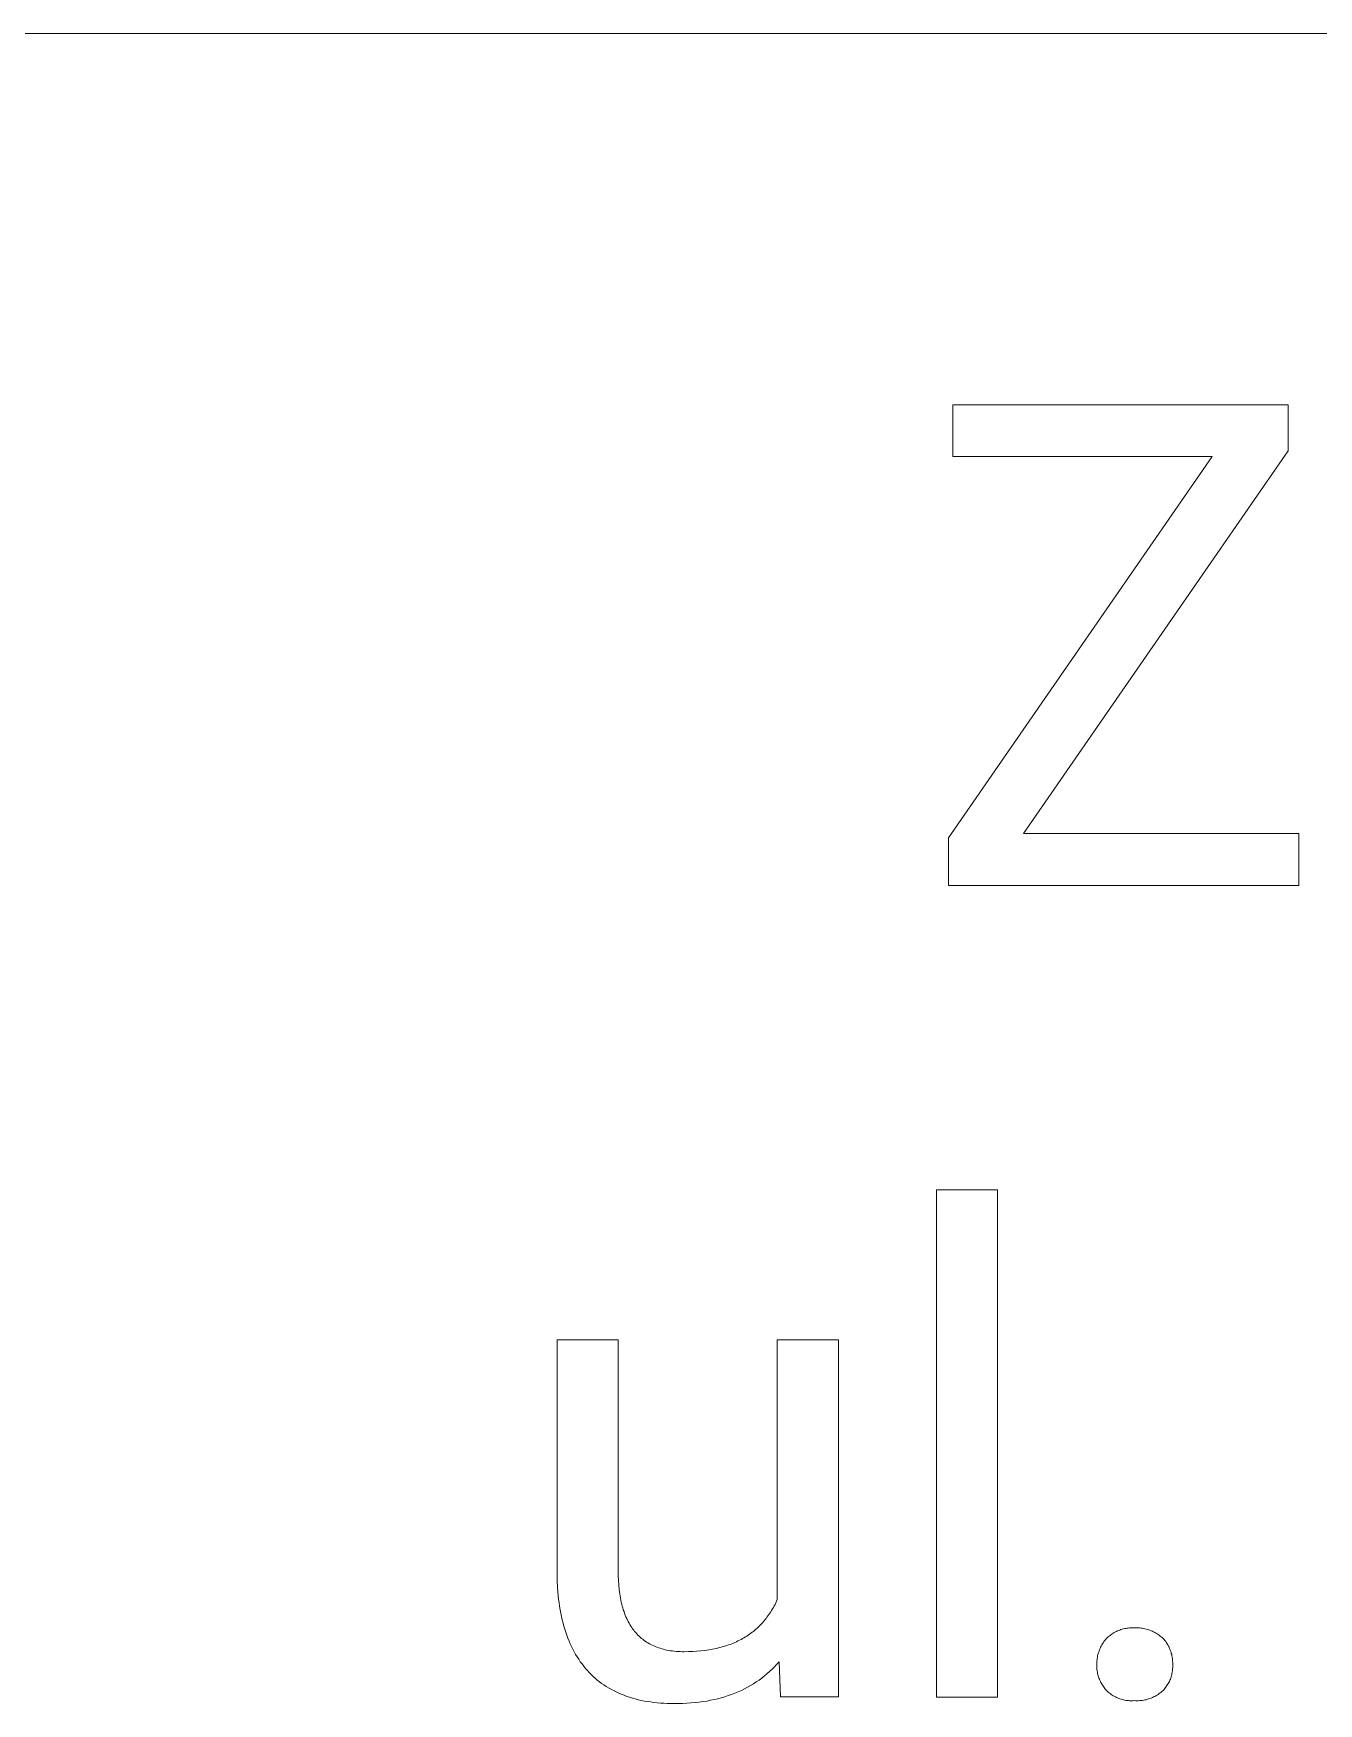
# Model space of a CAD drawing. Header units: millimetres. Extents: x -1576 to 3664, y -445 to 3215.
# Drawn here: x 1956.9 to 2089.4, y -32 to 140.3 of the extents above; entities that cross this region are included whole.
import ezdxf

# ---------------------------------------------------------------- set-up
doc = ezdxf.new("R2010")
doc.units = ezdxf.units.MM
doc.header["$MEASUREMENT"] = 0
doc.layers.add('Domyślny', color=7, linetype='Continuous', true_color=0x000000)

msp = doc.modelspace()

# ---------------------------------------------------------------- linework, layer by layer
at = {"layer": 'Domyślny', "color": 18, "lineweight": 15, "true_color": 0x000000}
for p, q in [((3659.29, 140.35), (1684.04, 140.35)), ((2051.69, 96.67), (2051.69, 102.02)), ((2051.69, 102.02), (2086.28, 102.02)), ((2086.28, 102.02), (2086.28, 97.26)), ((2051.26, 57.32), (2078.44, 96.67)), ((2078.44, 96.67), (2051.69, 96.67)), ((2086.28, 97.26), (2058.99, 57.76)), ((2051.26, 52.4), (2051.26, 57.32)), ((2058.99, 57.76), (2087.38, 57.76)), ((2087.38, 57.76), (2087.38, 52.4)), ((2087.38, 52.4), (2051.26, 52.4)), ((2050.02, -31.35), (2050.02, 21)), ((2050.02, 21), (2056.32, 21)), ((2056.32, 21), (2056.32, -31.35)), ((2010.87, -18.47), (2010.87, 5.53)), ((2010.87, 5.53), (2017.17, 5.53)), ((2017.17, 5.53), (2017.17, -18.29)), ((2033.59, -21.29), (2033.59, 5.53)), ((2033.59, 5.53), (2039.91, 5.53)), ((2039.91, 5.53), (2039.91, -31.34)), ((2010.89, -19.29), (2010.87, -18.47)), ((2017.17, -18.29), (2017.18, -18.81)), ((2017.18, -18.81), (2017.2, -19.31)), ((2010.93, -20.09), (2010.89, -19.29)), ((2010.99, -20.87), (2010.93, -20.09)), ((2017.2, -19.31), (2017.23, -19.79)), ((2017.23, -19.79), (2017.28, -20.26)), ((2017.28, -20.26), (2017.34, -20.71)), ((2011.03, -21.24), (2010.99, -20.87)), ((2011.08, -21.61), (2011.03, -21.24)), ((2011.13, -21.98), (2011.08, -21.61)), ((2011.19, -22.34), (2011.13, -21.98)), ((2011.26, -22.69), (2011.19, -22.34)), ((2017.34, -20.71), (2017.38, -20.92)), ((2017.38, -20.92), (2017.41, -21.14)), ((2017.41, -21.14), (2017.46, -21.35)), ((2017.46, -21.35), (2017.5, -21.56)), ((2017.5, -21.56), (2017.55, -21.76)), ((2017.55, -21.76), (2017.6, -21.96)), ((2017.6, -21.96), (2017.66, -22.15)), ((2017.66, -22.15), (2017.71, -22.34)), ((2017.71, -22.34), (2017.78, -22.53)), ((2032.92, -22.55), (2033.01, -22.4)), ((2033.01, -22.4), (2033.1, -22.25)), ((2033.1, -22.25), (2033.19, -22.1)), ((2033.19, -22.1), (2033.28, -21.94)), ((2033.28, -21.94), (2033.36, -21.79)), ((2033.36, -21.79), (2033.44, -21.62)), ((2033.44, -21.62), (2033.52, -21.46)), ((2033.52, -21.46), (2033.59, -21.29)), ((2011.33, -23.04), (2011.26, -22.69)), ((2011.4, -23.37), (2011.33, -23.04)), ((2011.49, -23.71), (2011.4, -23.37)), ((2011.58, -24.03), (2011.49, -23.71)), ((2011.67, -24.35), (2011.58, -24.03)), ((2017.78, -22.53), (2017.84, -22.71)), ((2017.84, -22.71), (2017.91, -22.89)), ((2017.91, -22.89), (2017.98, -23.06)), ((2017.98, -23.06), (2018.06, -23.23)), ((2018.06, -23.23), (2018.13, -23.4)), ((2018.13, -23.4), (2018.22, -23.56)), ((2018.22, -23.56), (2018.3, -23.72)), ((2018.3, -23.72), (2018.39, -23.87)), ((2018.39, -23.87), (2018.48, -24.02)), ((2018.48, -24.02), (2018.58, -24.16)), ((2031.51, -24.24), (2031.63, -24.13)), ((2031.63, -24.13), (2031.75, -24.01)), ((2031.75, -24.01), (2031.87, -23.89)), ((2031.87, -23.89), (2031.99, -23.77)), ((2031.99, -23.77), (2032.1, -23.64)), ((2032.1, -23.64), (2032.21, -23.52)), ((2032.21, -23.52), (2032.32, -23.39)), ((2032.32, -23.39), (2032.43, -23.25)), ((2032.43, -23.25), (2032.53, -23.12)), ((2032.53, -23.12), (2032.63, -22.98)), ((2032.63, -22.98), (2032.73, -22.84)), ((2032.73, -22.84), (2032.83, -22.7)), ((2032.83, -22.7), (2032.92, -22.55)), ((2011.77, -24.67), (2011.67, -24.35)), ((2011.88, -24.97), (2011.77, -24.67)), ((2011.99, -25.28), (2011.88, -24.97)), ((2012.11, -25.57), (2011.99, -25.28)), ((2012.23, -25.86), (2012.11, -25.57)), ((2018.58, -24.16), (2018.67, -24.3)), ((2018.67, -24.3), (2018.78, -24.44)), ((2018.78, -24.44), (2018.88, -24.57)), ((2018.88, -24.57), (2018.99, -24.7)), ((2018.99, -24.7), (2019.1, -24.83)), ((2019.1, -24.83), (2019.22, -24.95)), ((2019.22, -24.95), (2019.33, -25.06)), ((2019.33, -25.06), (2019.46, -25.18)), ((2019.46, -25.18), (2019.58, -25.29)), ((2019.58, -25.29), (2019.71, -25.39)), ((2019.71, -25.39), (2019.84, -25.49)), ((2019.84, -25.49), (2019.97, -25.59)), ((2019.97, -25.59), (2020.11, -25.68)), ((2020.11, -25.68), (2020.25, -25.77)), ((2020.25, -25.77), (2020.4, -25.85)), ((2020.4, -25.85), (2020.55, -25.93)), ((2028.73, -25.91), (2028.89, -25.85)), ((2028.89, -25.85), (2029.06, -25.78)), ((2029.06, -25.78), (2029.22, -25.71)), ((2029.22, -25.71), (2029.38, -25.64)), ((2029.38, -25.64), (2029.54, -25.56)), ((2029.54, -25.56), (2029.7, -25.49)), ((2029.7, -25.49), (2029.85, -25.41)), ((2029.85, -25.41), (2030, -25.32)), ((2030, -25.32), (2030.15, -25.24)), ((2030.15, -25.24), (2030.3, -25.15)), ((2030.3, -25.15), (2030.44, -25.06)), ((2030.44, -25.06), (2030.58, -24.97)), ((2030.58, -24.97), (2030.72, -24.87)), ((2030.72, -24.87), (2030.86, -24.77)), ((2030.86, -24.77), (2031, -24.67)), ((2031, -24.67), (2031.13, -24.57)), ((2031.13, -24.57), (2031.26, -24.46)), ((2031.26, -24.46), (2031.38, -24.35)), ((2031.38, -24.35), (2031.51, -24.24)), ((2067.14, -25.86), (2067.22, -25.74)), ((2067.22, -25.74), (2067.29, -25.63)), ((2067.29, -25.63), (2067.37, -25.53)), ((2067.37, -25.53), (2067.46, -25.42)), ((2067.46, -25.42), (2067.55, -25.32)), ((2067.55, -25.32), (2067.64, -25.23)), ((2067.64, -25.23), (2067.73, -25.14)), ((2067.73, -25.14), (2067.83, -25.06)), ((2067.83, -25.06), (2067.93, -24.98)), ((2067.93, -24.98), (2068.03, -24.9)), ((2068.03, -24.9), (2068.14, -24.83)), ((2068.14, -24.83), (2068.24, -24.76)), ((2068.24, -24.76), (2068.35, -24.69)), ((2068.35, -24.69), (2068.47, -24.63)), ((2068.47, -24.63), (2068.58, -24.57)), ((2068.58, -24.57), (2068.7, -24.52)), ((2068.7, -24.52), (2068.81, -24.47)), ((2068.81, -24.47), (2068.93, -24.43)), ((2068.93, -24.43), (2069.05, -24.39)), ((2069.05, -24.39), (2069.18, -24.35)), ((2069.18, -24.35), (2069.3, -24.32)), ((2069.3, -24.32), (2069.43, -24.29)), ((2069.43, -24.29), (2069.55, -24.26)), ((2069.55, -24.26), (2069.68, -24.24)), ((2069.68, -24.24), (2069.8, -24.23)), ((2069.8, -24.23), (2069.93, -24.22)), ((2069.93, -24.22), (2070.06, -24.21)), ((2070.06, -24.21), (2070.19, -24.21)), ((2070.19, -24.21), (2070.32, -24.21)), ((2070.32, -24.21), (2070.44, -24.22)), ((2070.44, -24.22), (2070.58, -24.21)), ((2070.58, -24.21), (2070.71, -24.21)), ((2070.71, -24.21), (2070.85, -24.21)), ((2070.85, -24.21), (2070.99, -24.22)), ((2070.99, -24.22), (2071.12, -24.24)), ((2071.12, -24.24), (2071.25, -24.25)), ((2071.25, -24.25), (2071.39, -24.28)), ((2071.39, -24.28), (2071.52, -24.3)), ((2071.52, -24.3), (2071.65, -24.33)), ((2071.65, -24.33), (2071.78, -24.37)), ((2071.78, -24.37), (2071.91, -24.41)), ((2071.91, -24.41), (2072.04, -24.46)), ((2072.04, -24.46), (2072.17, -24.5)), ((2072.17, -24.5), (2072.29, -24.56)), ((2072.29, -24.56), (2072.42, -24.62)), ((2072.42, -24.62), (2072.54, -24.68)), ((2072.54, -24.68), (2072.65, -24.75)), ((2072.65, -24.75), (2072.77, -24.82)), ((2072.77, -24.82), (2072.88, -24.89)), ((2072.88, -24.89), (2072.99, -24.97)), ((2072.99, -24.97), (2073.1, -25.05)), ((2073.1, -25.05), (2073.21, -25.14)), ((2073.21, -25.14), (2073.31, -25.22)), ((2073.31, -25.22), (2073.41, -25.32)), ((2073.41, -25.32), (2073.5, -25.42)), ((2073.5, -25.42), (2073.58, -25.52)), ((2073.58, -25.52), (2073.66, -25.63)), ((2073.66, -25.63), (2073.74, -25.74)), ((2073.74, -25.74), (2073.81, -25.86)), ((2012.36, -26.14), (2012.23, -25.86)), ((2012.5, -26.42), (2012.36, -26.14)), ((2012.64, -26.68), (2012.5, -26.42)), ((2012.79, -26.95), (2012.64, -26.68)), ((2012.95, -27.2), (2012.79, -26.95)), ((2013.11, -27.45), (2012.95, -27.2)), ((2013.27, -27.7), (2013.11, -27.45)), ((2020.55, -25.93), (2020.7, -26.01)), ((2020.7, -26.01), (2020.85, -26.08)), ((2020.85, -26.08), (2021.01, -26.14)), ((2021.01, -26.14), (2021.17, -26.21)), ((2021.17, -26.21), (2021.33, -26.27)), ((2021.33, -26.27), (2021.5, -26.32)), ((2021.5, -26.32), (2021.67, -26.37)), ((2021.67, -26.37), (2021.85, -26.42)), ((2021.85, -26.42), (2022.02, -26.46)), ((2022.02, -26.46), (2022.2, -26.5)), ((2022.2, -26.5), (2022.39, -26.54)), ((2022.39, -26.54), (2022.58, -26.57)), ((2022.58, -26.57), (2022.77, -26.59)), ((2022.77, -26.59), (2022.96, -26.62)), ((2022.96, -26.62), (2023.16, -26.64)), ((2023.16, -26.64), (2023.36, -26.65)), ((2023.36, -26.65), (2023.56, -26.66)), ((2023.56, -26.66), (2023.77, -26.67)), ((2023.77, -26.67), (2023.98, -26.67)), ((2023.98, -26.67), (2024.43, -26.66)), ((2024.43, -26.66), (2024.87, -26.65)), ((2024.87, -26.65), (2025.29, -26.62)), ((2025.29, -26.62), (2025.71, -26.58)), ((2025.71, -26.58), (2026.12, -26.54)), ((2026.12, -26.54), (2026.52, -26.48)), ((2026.52, -26.48), (2026.92, -26.41)), ((2026.92, -26.41), (2027.3, -26.33)), ((2027.3, -26.33), (2027.67, -26.24)), ((2027.67, -26.24), (2028.03, -26.14)), ((2028.03, -26.14), (2028.38, -26.03)), ((2028.38, -26.03), (2028.56, -25.97)), ((2028.56, -25.97), (2028.73, -25.91)), ((2066.56, -27.64), (2066.58, -27.5)), ((2066.58, -27.5), (2066.59, -27.37)), ((2066.59, -27.37), (2066.61, -27.23)), ((2066.61, -27.23), (2066.64, -27.1)), ((2066.64, -27.1), (2066.67, -26.97)), ((2066.67, -26.97), (2066.71, -26.84)), ((2066.71, -26.84), (2066.75, -26.71)), ((2066.75, -26.71), (2066.79, -26.58)), ((2066.79, -26.58), (2066.84, -26.46)), ((2066.84, -26.46), (2066.89, -26.33)), ((2066.89, -26.33), (2066.95, -26.21)), ((2066.95, -26.21), (2067.01, -26.09)), ((2067.01, -26.09), (2067.08, -25.97)), ((2067.08, -25.97), (2067.14, -25.86)), ((2073.81, -25.86), (2073.88, -25.97)), ((2073.88, -25.97), (2073.95, -26.09)), ((2073.95, -26.09), (2074.01, -26.21)), ((2074.01, -26.21), (2074.06, -26.33)), ((2074.06, -26.33), (2074.11, -26.46)), ((2074.11, -26.46), (2074.16, -26.58)), ((2074.16, -26.58), (2074.21, -26.71)), ((2074.21, -26.71), (2074.24, -26.84)), ((2074.24, -26.84), (2074.28, -26.97)), ((2074.28, -26.97), (2074.31, -27.1)), ((2074.31, -27.1), (2074.33, -27.23)), ((2074.33, -27.23), (2074.35, -27.37)), ((2074.35, -27.37), (2074.37, -27.5)), ((2074.37, -27.5), (2074.38, -27.64)), ((2013.45, -27.93), (2013.27, -27.7)), ((2013.62, -28.16), (2013.45, -27.93)), ((2013.81, -28.39), (2013.62, -28.16)), ((2014, -28.6), (2013.81, -28.39)), ((2014.19, -28.82), (2014, -28.6)), ((2014.39, -29.02), (2014.19, -28.82)), ((2014.6, -29.22), (2014.39, -29.02)), ((2014.81, -29.41), (2014.6, -29.22)), ((2032.26, -29.17), (2031.99, -29.39)), ((2032.53, -28.95), (2032.26, -29.17)), ((2032.79, -28.72), (2032.53, -28.95)), ((2033.05, -28.47), (2032.79, -28.72)), ((2033.29, -28.22), (2033.05, -28.47)), ((2033.53, -27.96), (2033.29, -28.22)), ((2033.77, -27.7), (2033.53, -27.96)), ((2033.91, -31.34), (2033.77, -27.7)), ((2066.55, -27.77), (2066.56, -27.64)), ((2066.55, -27.9), (2066.55, -27.77)), ((2066.55, -28.04), (2066.55, -27.9)), ((2066.55, -28.16), (2066.55, -28.04)), ((2066.55, -28.29), (2066.55, -28.16)), ((2066.56, -28.41), (2066.55, -28.29)), ((2066.57, -28.54), (2066.56, -28.41)), ((2066.59, -28.66), (2066.57, -28.54)), ((2066.61, -28.78), (2066.59, -28.66)), ((2066.63, -28.91), (2066.61, -28.78)), ((2066.66, -29.03), (2066.63, -28.91)), ((2066.7, -29.15), (2066.66, -29.03)), ((2066.73, -29.27), (2066.7, -29.15)), ((2066.77, -29.39), (2066.73, -29.27)), ((2074.22, -29.27), (2074.18, -29.39)), ((2074.26, -29.15), (2074.22, -29.27)), ((2074.29, -29.03), (2074.26, -29.15)), ((2074.31, -28.91), (2074.29, -29.03)), ((2074.34, -28.78), (2074.31, -28.91)), ((2074.36, -28.66), (2074.34, -28.78)), ((2074.37, -28.54), (2074.36, -28.66)), ((2074.38, -28.41), (2074.37, -28.54)), ((2074.38, -27.64), (2074.39, -27.77)), ((2074.39, -28.29), (2074.38, -28.41)), ((2074.39, -27.77), (2074.39, -27.9)), ((2074.39, -27.9), (2074.39, -28.04)), ((2074.39, -28.04), (2074.39, -28.16)), ((2074.39, -28.16), (2074.39, -28.29)), ((2015.02, -29.59), (2014.81, -29.41)), ((2015.25, -29.77), (2015.02, -29.59)), ((2015.47, -29.94), (2015.25, -29.77)), ((2015.71, -30.1), (2015.47, -29.94)), ((2015.95, -30.26), (2015.71, -30.1)), ((2016.19, -30.41), (2015.95, -30.26)), ((2016.44, -30.55), (2016.19, -30.41)), ((2016.7, -30.69), (2016.44, -30.55)), ((2016.96, -30.82), (2016.7, -30.69)), ((2017.23, -30.95), (2016.96, -30.82)), ((2017.5, -31.06), (2017.23, -30.95)), ((2029.22, -30.95), (2028.88, -31.08)), ((2029.56, -30.81), (2029.22, -30.95)), ((2029.89, -30.66), (2029.56, -30.81)), ((2030.21, -30.5), (2029.89, -30.66)), ((2030.52, -30.34), (2030.21, -30.5)), ((2030.83, -30.17), (2030.52, -30.34)), ((2031.13, -29.98), (2030.83, -30.17)), ((2031.42, -29.79), (2031.13, -29.98)), ((2031.71, -29.6), (2031.42, -29.79)), ((2031.99, -29.39), (2031.71, -29.6)), ((2066.82, -29.5), (2066.77, -29.39)), ((2066.86, -29.62), (2066.82, -29.5)), ((2066.92, -29.73), (2066.86, -29.62)), ((2066.97, -29.84), (2066.92, -29.73)), ((2067.03, -29.95), (2066.97, -29.84)), ((2067.1, -30.06), (2067.03, -29.95)), ((2067.16, -30.17), (2067.1, -30.06)), ((2067.23, -30.27), (2067.16, -30.17)), ((2067.31, -30.37), (2067.23, -30.27)), ((2067.38, -30.47), (2067.31, -30.37)), ((2067.46, -30.56), (2067.38, -30.47)), ((2067.55, -30.66), (2067.46, -30.56)), ((2067.64, -30.75), (2067.55, -30.66)), ((2067.73, -30.83), (2067.64, -30.75)), ((2067.83, -30.91), (2067.73, -30.83)), ((2067.93, -30.99), (2067.83, -30.91)), ((2068.03, -31.07), (2067.93, -30.99)), ((2072.99, -31), (2072.88, -31.08)), ((2073.1, -30.92), (2072.99, -31)), ((2073.21, -30.84), (2073.1, -30.92)), ((2073.31, -30.75), (2073.21, -30.84)), ((2073.41, -30.66), (2073.31, -30.75)), ((2073.49, -30.56), (2073.41, -30.66)), ((2073.57, -30.47), (2073.49, -30.56)), ((2073.65, -30.37), (2073.57, -30.47)), ((2073.72, -30.27), (2073.65, -30.37)), ((2073.79, -30.17), (2073.72, -30.27)), ((2073.86, -30.06), (2073.79, -30.17)), ((2073.92, -29.95), (2073.86, -30.06)), ((2073.98, -29.84), (2073.92, -29.95)), ((2074.04, -29.73), (2073.98, -29.84)), ((2074.09, -29.62), (2074.04, -29.73)), ((2074.14, -29.5), (2074.09, -29.62)), ((2074.18, -29.39), (2074.14, -29.5)), ((2017.78, -31.17), (2017.5, -31.06)), ((2018.06, -31.28), (2017.78, -31.17)), ((2018.35, -31.37), (2018.06, -31.28)), ((2018.64, -31.46), (2018.35, -31.37)), ((2018.94, -31.55), (2018.64, -31.46)), ((2019.25, -31.62), (2018.94, -31.55)), ((2019.56, -31.69), (2019.25, -31.62)), ((2019.87, -31.76), (2019.56, -31.69)), ((2020.2, -31.81), (2019.87, -31.76)), ((2020.52, -31.86), (2020.2, -31.81)), ((2020.86, -31.91), (2020.52, -31.86)), ((2021.19, -31.94), (2020.86, -31.91)), ((2021.54, -31.97), (2021.19, -31.94)), ((2021.89, -31.99), (2021.54, -31.97)), ((2022.24, -32.01), (2021.89, -31.99)), ((2022.6, -32.02), (2022.24, -32.01)), ((2022.97, -32.02), (2022.6, -32.02)), ((2023.41, -32.02), (2022.97, -32.02)), ((2023.84, -32.01), (2023.41, -32.02)), ((2024.27, -31.99), (2023.84, -32.01)), ((2024.69, -31.96), (2024.27, -31.99)), ((2025.11, -31.92), (2024.69, -31.96)), ((2025.51, -31.87), (2025.11, -31.92)), ((2025.92, -31.82), (2025.51, -31.87)), ((2026.31, -31.76), (2025.92, -31.82)), ((2026.7, -31.68), (2026.31, -31.76)), ((2027.08, -31.6), (2026.7, -31.68)), ((2027.45, -31.52), (2027.08, -31.6)), ((2027.82, -31.42), (2027.45, -31.52)), ((2028.18, -31.31), (2027.82, -31.42)), ((2028.54, -31.2), (2028.18, -31.31)), ((2028.88, -31.08), (2028.54, -31.2)), ((2039.91, -31.34), (2033.91, -31.34)), ((2056.32, -31.35), (2050.02, -31.35)), ((2068.14, -31.14), (2068.03, -31.07)), ((2068.25, -31.21), (2068.14, -31.14)), ((2068.36, -31.27), (2068.25, -31.21)), ((2068.47, -31.33), (2068.36, -31.27)), ((2068.58, -31.39), (2068.47, -31.33)), ((2068.7, -31.44), (2068.58, -31.39)), ((2068.82, -31.49), (2068.7, -31.44)), ((2068.94, -31.53), (2068.82, -31.49)), ((2069.06, -31.57), (2068.94, -31.53)), ((2069.18, -31.61), (2069.06, -31.57)), ((2069.3, -31.64), (2069.18, -31.61)), ((2069.43, -31.66), (2069.3, -31.64)), ((2069.55, -31.69), (2069.43, -31.66)), ((2069.68, -31.7), (2069.55, -31.69)), ((2069.81, -31.72), (2069.68, -31.7)), ((2069.93, -31.73), (2069.81, -31.72)), ((2070.06, -31.73), (2069.93, -31.73)), ((2070.19, -31.73), (2070.06, -31.73)), ((2070.32, -31.73), (2070.19, -31.73)), ((2070.44, -31.72), (2070.32, -31.73)), ((2070.58, -31.73), (2070.44, -31.72)), ((2070.71, -31.73), (2070.58, -31.73)), ((2070.85, -31.73), (2070.71, -31.73)), ((2070.98, -31.72), (2070.85, -31.73)), ((2071.12, -31.71), (2070.98, -31.72)), ((2071.25, -31.69), (2071.12, -31.71)), ((2071.39, -31.67), (2071.25, -31.69)), ((2071.52, -31.65), (2071.39, -31.67)), ((2071.65, -31.62), (2071.52, -31.65)), ((2071.78, -31.58), (2071.65, -31.62)), ((2071.91, -31.54), (2071.78, -31.58)), ((2072.04, -31.5), (2071.91, -31.54)), ((2072.16, -31.45), (2072.04, -31.5)), ((2072.29, -31.4), (2072.16, -31.45)), ((2072.41, -31.34), (2072.29, -31.4)), ((2072.53, -31.28), (2072.41, -31.34)), ((2072.65, -31.22), (2072.53, -31.28)), ((2072.77, -31.15), (2072.65, -31.22)), ((2072.88, -31.08), (2072.77, -31.15))]:
    msp.add_line(p, q, dxfattribs=at)

doc.saveas('drawing.dxf')
